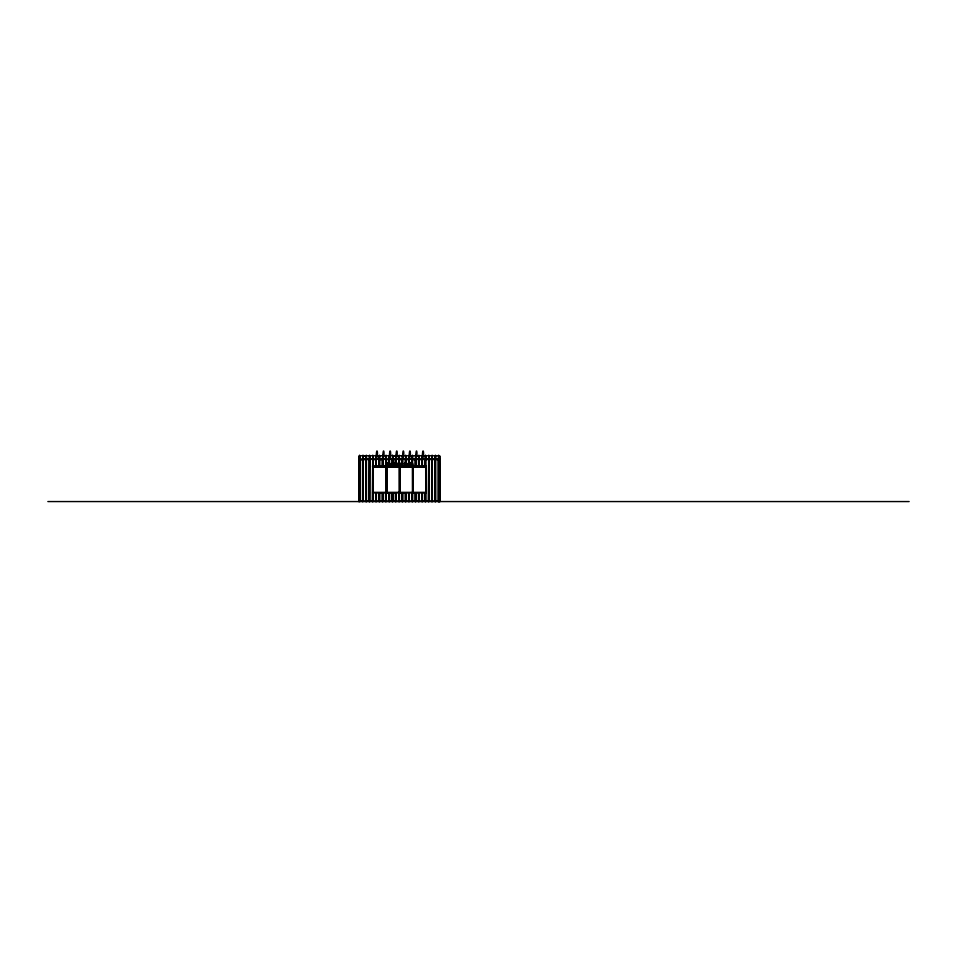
<?xml version="1.0" encoding="UTF-8"?>
<svg xmlns="http://www.w3.org/2000/svg" width="957" height="957" viewBox="0 0 957 957"><rect width="100%" height="100%" fill="white"/><g stroke="black" fill="none" stroke-linecap="round" stroke-linejoin="round"><path stroke-width="1.44" d="M358.983 474.696L359.102 457.051M392.155 464.432L392.765 463.966M358.779 468.691L359.102 468.045M358.779 470.497L359.102 469.851M358.779 481.335L359.102 480.689M358.779 492.173L359.102 491.527M439.718 472.471L440.053 471.825M439.718 483.309L440.053 482.663M439.718 494.147L440.053 493.501M369.773 501.564L369.713 455.436L369.246 459.527L363.325 459.527C361.925 449.036 365.622 462.315 360.023 459.527L359.569 455.436L359.365 501.564M359.365 459.527L360.023 459.527M362.727 501.564L362.859 455.436M365.825 501.564L366.148 455.436L366.615 459.527M369.318 501.564L369.45 455.436M372.405 501.564L372.74 455.436L373.194 459.527C381.257 461.824 375.228 434.741 376.364 466.526M375.898 466.526L376.029 455.436M378.996 466.526L379.319 455.436L379.785 459.527C387.848 461.824 381.807 434.741 382.944 466.526M382.489 466.526L382.621 455.436M385.575 466.526L385.91 455.436L386.377 459.527C394.428 461.824 388.398 434.741 389.535 466.526M389.068 466.526L389.2 455.436M396.114 466.526C394.978 434.741 401.019 461.824 392.956 459.527L392.765 455.436L389.666 455.759M395.66 466.526L395.791 455.436M398.949 466.526L399.081 455.436L399.548 459.527C407.598 461.824 401.569 434.741 402.706 466.526M402.239 466.526L402.371 455.436M405.541 466.526L405.672 455.436L406.127 459.527C414.19 461.824 408.149 434.741 409.285 466.526M408.83 466.526L408.962 455.436M412.12 466.526L412.252 455.436L412.718 459.527C420.769 461.824 414.74 434.741 415.876 466.526M415.41 466.526L415.541 455.436M418.711 466.526L418.843 455.436L419.298 459.527C427.36 461.824 421.331 434.741 422.468 466.526M422.001 466.526L422.133 455.436M425.291 466.526L425.422 455.436L425.889 459.527L439.454 459.527M428.389 501.564L428.724 455.436L429.047 501.564M431.882 501.564L432.014 455.436L432.468 459.527M434.98 501.564L435.303 455.436L435.77 459.527M438.462 501.564L438.593 455.436L439.06 459.527M392.131 463.702L392.765 463.284M386.245 492.867L386.245 466.526M373.063 492.867L373.063 466.526M399.416 492.867L399.416 466.526M412.587 492.867L412.587 466.526M386.772 492.867L386.772 466.526M425.757 492.867L425.757 466.526M399.942 492.867L399.942 466.526M413.113 492.867L413.113 466.526M439.718 458.893L358.839 458.977M439.454 456.13L439.718 501.564M360.023 455.759L362.667 455.759M363.325 455.759L365.957 455.759M366.615 455.759L369.246 455.759M369.904 455.759L372.536 455.759M373.194 455.759L375.838 455.759M376.496 455.759L379.128 455.759M379.785 455.759L382.417 455.759M383.075 455.759L385.707 455.759M386.377 455.759L389.009 455.759M392.956 455.759L395.588 455.759M396.246 455.759L398.89 455.759M399.548 455.759L402.179 455.759M402.837 455.759L405.469 455.759M406.127 455.759L408.759 455.759M409.417 455.759L412.06 455.759M412.718 455.759L415.35 455.759M416.008 455.759L418.64 455.759M419.298 455.759L421.941 455.759M422.599 455.759L425.231 455.759M425.889 455.759L428.521 455.759M429.179 455.759L431.81 455.759M432.468 455.759L435.112 455.759M435.77 455.759L438.402 455.759M439.06 455.759L439.454 501.564M359.365 456.118L360.023 456.118M363.325 456.118L365.957 456.118M392.956 456.118L395.588 456.118M415.876 456.118L418.831 456.118M422.599 456.118L425.231 456.118M438.856 456.118L440.053 456.118L440.053 501.564M369.45 459.204L373.194 459.527M376.029 459.204L379.785 459.527M382.621 459.204L386.377 459.527M389.2 459.204L392.956 459.527M395.791 459.204L399.548 459.527M402.371 459.204L406.127 459.527M408.962 459.204L412.718 459.527M415.541 459.204L419.298 459.527M422.133 459.204L425.889 459.527M359.365 459.408L360.61 459.408M362.882 459.408L365.861 459.408M392.705 459.408L395.684 459.408M422.527 459.408L425.506 459.408M392.119 463.332L391.461 463.332L391.461 465.521L392.155 465.521M408.675 463.332C409.488 461.334 409.44 463.009 410.29 463.332L411.307 462.171L410.972 465.521L410.29 465.521L410.29 463.906L408.914 465.521L408.675 463.906M402.036 465.521L402.73 465.521M372.536 465.999L386.245 465.999M372.536 466.526L426.284 466.526M373.589 467.052L385.707 467.052M387.298 467.052L398.89 467.052M400.469 467.052L412.06 467.052M413.639 467.052L425.231 467.052M373.589 492.341L385.707 492.341M387.298 492.341L398.89 492.341M400.469 492.341L412.06 492.341M413.639 492.341L425.231 492.341M372.536 492.867L426.284 492.867M375.706 493.393L376.364 493.393M438.928 493.393L439.718 493.393M359.234 496.97L359.7 458.977M359.234 499.064L359.892 499.064M359.365 501.037L439.718 501.037M47.85 501.564L909.15 501.564M439.718 470.306L440.053 470.952M439.718 481.144L440.053 481.79M439.718 491.982L440.053 492.628M358.779 469.552L359.102 470.21M358.779 471.37L359.102 472.016M358.779 493.046L359.102 493.692M402.036 464.169L400.947 465.521L400.947 463.332L402.73 463.822M439.191 493.393L439.191 501.564M438.856 455.436L438.928 501.564M438.593 455.436L438.725 501.564M438.27 458.977L438.27 501.564M435.567 455.436L435.638 501.564M435.435 458.977L435.435 501.564M435.303 455.436L435.172 501.564M432.277 455.436L432.337 501.564M432.014 455.436L432.145 501.564M431.679 458.977L431.679 501.564M428.987 455.436L428.856 501.564M428.724 455.436L428.592 501.564M426.284 493.393L426.284 465.999L386.772 465.999L386.772 493.393M425.686 455.436L425.757 501.564M425.422 455.436L425.554 466.526M425.554 492.867L425.554 501.564M425.291 492.867L425.291 501.564M425.099 458.977L425.099 466.526M425.099 492.867L425.099 501.564M422.468 492.867L422.468 501.564M422.396 455.436L422.264 466.526M422.264 492.867L422.264 501.564M422.001 492.867L422.001 501.564M421.798 458.977L421.798 466.526M421.798 492.867L421.798 501.564M419.106 455.436L419.166 466.526M419.166 492.867L419.166 501.564M418.843 455.436L418.975 466.526M418.975 492.867L418.975 501.564M418.711 492.867L418.711 501.564M418.508 458.977L418.508 466.526M418.508 492.867L418.508 501.564M415.876 492.867L415.876 501.564M415.805 455.436L415.673 466.526M415.673 492.867L415.673 501.564M415.41 492.867L415.41 501.564M415.218 458.977L415.218 466.526M415.218 492.867L415.218 501.564M413.113 465.999L413.113 493.393M412.515 455.436L412.587 501.564M412.252 455.436L412.383 466.526M412.383 492.867L412.383 501.564M412.12 492.867L412.12 501.564M411.929 458.977L411.929 466.526M411.929 492.867L411.929 501.564M409.285 492.867L409.285 501.564M409.225 455.436L409.094 466.526M409.094 492.867L409.094 501.564M408.83 492.867L408.83 501.564M408.627 458.977L408.627 466.526M408.627 492.867L408.627 501.564M405.935 455.436L405.995 466.526M405.995 492.867L405.995 501.564M405.672 455.436L405.804 466.526M405.804 492.867L405.804 501.564M405.541 492.867L405.541 501.564M405.337 458.977L405.337 466.526M405.337 492.867L405.337 501.564M402.706 492.867L402.706 501.564M402.634 455.436L402.502 466.526M402.502 492.867L402.502 501.564M402.239 492.867L402.239 501.564M402.048 458.977L402.048 466.526M402.048 492.867L402.048 501.564M399.942 465.999L399.942 493.393M399.344 455.436L399.416 501.564M399.081 455.436L399.213 466.526M399.213 492.867L399.213 501.564M398.949 492.867L398.949 501.564M398.758 458.977L398.758 466.526M398.758 492.867L398.758 501.564M396.114 492.867L396.114 501.564M396.054 455.436L395.923 466.526M395.923 492.867L395.923 501.564M395.66 492.867L395.66 501.564M395.456 458.977L395.456 466.526M395.456 492.867L395.456 501.564M392.765 455.436L392.825 466.526M392.825 492.867L392.825 501.564M392.633 458.977L392.633 466.526M392.633 492.867L392.633 501.564M392.502 455.436L392.37 466.526M392.37 492.867L392.37 501.564M392.167 458.977L392.167 466.526M392.167 492.867L392.167 501.564M389.535 492.867L389.535 501.564M389.463 455.436L389.332 466.526M389.332 492.867L389.332 501.564M389.068 492.867L389.068 501.564M388.877 458.977L388.877 466.526M388.877 492.867L388.877 501.564M386.173 455.436L386.245 501.564M386.042 458.977L386.042 466.526M386.042 492.867L386.042 501.564M385.91 455.436L385.779 466.526M385.779 492.867L385.779 501.564M385.575 492.867L385.575 501.564M382.944 492.867L382.944 501.564M382.884 455.436L382.752 466.526M382.752 492.867L382.752 501.564M382.489 492.867L382.489 501.564M382.286 458.977L382.286 466.526M382.286 492.867L382.286 501.564M379.582 455.436L379.654 466.526M379.654 492.867L379.654 501.564M379.45 458.977L379.45 466.526M379.45 492.867L379.45 501.564M379.319 455.436L379.187 466.526M379.187 492.867L379.187 501.564M378.996 492.867L378.996 501.564M376.364 492.867L376.364 501.564M376.292 455.436L376.161 466.526M376.161 492.867L376.161 501.564M375.898 492.867L375.898 501.564M375.706 458.977L375.706 466.526M375.706 492.867L375.706 501.564M373.003 455.436L373.063 501.564M372.871 458.977L372.871 501.564M372.74 455.436L372.608 501.564M369.713 455.436L369.581 501.564M369.115 458.977L369.115 501.564M366.411 455.436L366.483 501.564M366.28 458.977L366.28 501.564M366.148 455.436L366.017 501.564M363.122 455.436L362.99 501.564M362.536 458.977L362.536 501.564M360.023 496.432L360.023 499.41M359.832 455.436L359.892 501.564M359.569 455.436L359.569 499.41M359.102 501.564L359.102 456.118L358.779 501.564M398.531 464.157L398.925 465.509L400.421 465.521L400.421 463.332L398.531 464.157M406.45 464.157L406.845 465.509L408.34 465.521L408.34 463.332L406.45 464.157M405.146 463.726C406.306 465.269 405.756 466.526 404.392 464.265C404.261 461.669 407.311 462.123 405.146 463.726M389.284 464.157C390.588 468.212 391.688 461.501 389.284 464.157M411.486 464.157C412.754 468.224 413.855 461.513 411.486 464.157M399.727 464.42C399.189 466.203 399.141 462.662 399.727 464.42M407.646 464.42C407.108 466.203 407.06 462.662 407.646 464.42M388.925 463.332L386.987 465.521L386.987 462.351L388.925 463.332M397.681 464.217L397.657 465.521L396.964 465.521L396.964 463.332L398.268 463.284L397.681 464.217M394.164 463.068L394.416 464.42L394.176 463.068M388.183 463.332L387.717 462.961L388.183 463.332M395.743 462.542L396.413 462.817L395.743 462.542M393.794 464.994L392.944 465.521L393.782 462.351L394.583 462.351L395.432 465.521L393.794 464.994M396.425 463.332L395.731 463.332L395.731 465.521L396.425 465.521L396.425 463.332"/></g></svg>
